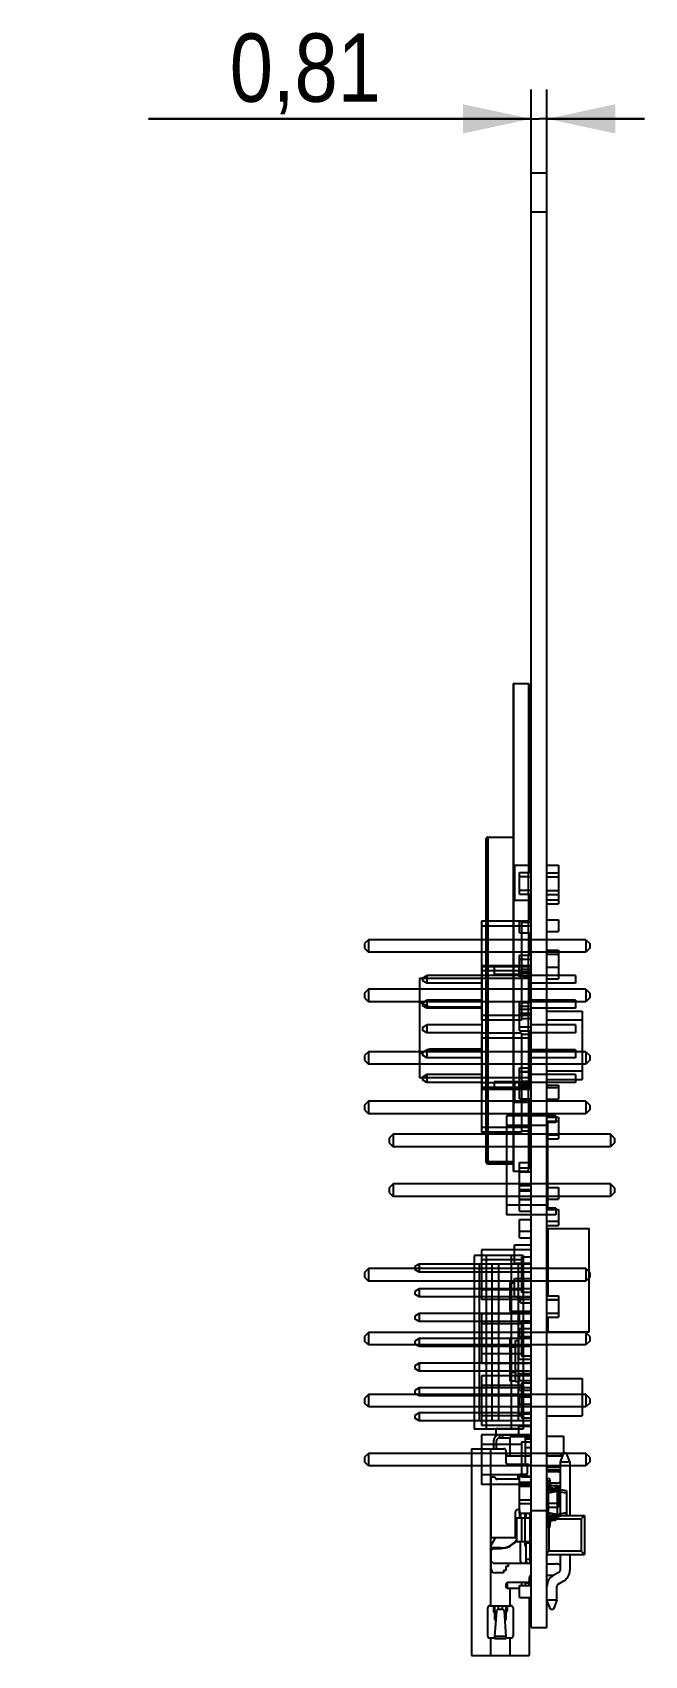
# Model space of a CAD drawing. Header units: millimetres. Extents: x 0 to 594, y 0 to 420.
# Drawn here: x 249.9 to 281.2, y 209.3 to 292.5 of the extents above; entities that cross this region are included whole.
import ezdxf

# ---------------------------------------------------------------- set-up
doc = ezdxf.new("R2010")
doc.units = ezdxf.units.MM
doc.header["$LTSCALE"] = 32.67
doc.layers.get('0').update_dxf_attribs({"linetype": 'CONTINUOUS'})
doc.styles.get("Standard").update_dxf_attribs({"font": 'txt', "width": 0.85})
doc.dimstyles.new('DIMSTYLE_4', dxfattribs={"dimtxt": 3.5, "dimasz": 3.5, "dimexe": 0.18, "dimexo": 0.0625, "dimgap": 0.09, "dimtad": 1, "dimdsep": 46, "dimtxsty": 'STANDARD', "dimblk": '_FILLED', "dimblk1": '_FILLED', "dimblk2": '_FILLED', "dimcen": 0.09, "dimadec": 0, "dimazin": 0, "dimtp": 0.1, "dimtm": 0.1, "dimtfac": 1, "dimtofl": 0, "dimtmove": 0, "dimatfit": 3, "dimldrblk": '_FILLED', "dimfxl": 1, "dimtolj": 1, "dimarcsym": 0})

# ---------------------------------------------------------------- blocks, each defined once
blk = doc.blocks.new('_FILLED')
at = {"color": 0, "linetype": 'BYBLOCK'}
blk.add_solid([(0, 0), (-1, 0.214), (-1, -0.214)], dxfattribs=at)
blk = doc.blocks.new('*D4')
at = {"color": 2, "linetype": 'CONTINUOUS'}
for p, q in [((275.41, 284.265), (275.41, 289.525)), ((276.216, 284.265), (276.216, 289.525)), ((275.41, 288.025), (255.808, 288.025)), ((255.808, 288.025), (275.813, 288.025)), ((281.216, 288.025), (275.813, 288.025)), ((276.216, 288.025), (281.216, 288.025))]:
    blk.add_line(p, q, dxfattribs=at)
at = {"color": 2, "linetype": 'CONTINUOUS', "xscale": 3.5, "yscale": 3.5, "zscale": 3.5}
blk.add_blockref('_FILLED', (275.41, 288.025), dxfattribs=at)
at = {"color": 2, "linetype": 'CONTINUOUS', "xscale": 3.5, "yscale": 3.5, "zscale": 3.5, "rotation": 180}
blk.add_blockref('_FILLED', (276.216, 288.025), dxfattribs=at)
at = {"color": 2, "linetype": 'CONTINUOUS', "insert": (267.708, 292.4), "char_height": 3.5, "width": 11.9, "attachment_point": 3, "line_spacing_factor": 0.9}
blk.add_mtext('0,81', dxfattribs=at)

msp = doc.modelspace()

# ---------------------------------------------------------------- linework, layer by layer
at = {"color": 7, "linetype": 'CONTINUOUS'}
for p, q in [((275.41, 210.717), (275.41, 285.265)), ((275.41, 285.265), (276.216, 285.265)), ((276.216, 210.717), (276.216, 285.265)), ((275.41, 283.265), (276.216, 283.265)), ((274.487, 259.096), (274.487, 234.096)), ((274.487, 259.096), (274.497, 259.096)), ((274.497, 259.096), (274.497, 234.096)), ((275.277, 259.096), (275.277, 249.396)), ((275.277, 259.096), (275.297, 259.096)), ((275.287, 259.096), (275.287, 249.396)), ((275.297, 259.096), (275.297, 249.396)), ((273.207, 234.596), (273.207, 251.216)), ((273.207, 251.216), (274.487, 251.216)), ((273.087, 251.096), (273.087, 234.596)), ((274.56, 249.767), (274.559, 249.667)), ((274.559, 249.667), (274.559, 249.467)), ((274.559, 249.667), (274.559, 249.467)), ((274.56, 249.767), (274.56, 249.667)), ((275.385, 249.767), (274.56, 249.767)), ((275.385, 249.767), (275.385, 247.967)), ((276.216, 249.776), (276.816, 249.776)), ((276.816, 249.776), (276.816, 247.999)), ((274.559, 249.467), (274.56, 247.967)), ((274.56, 249.467), (274.56, 247.967)), ((274.81, 249.197), (274.81, 249.396)), ((274.81, 249.396), (275.41, 249.396)), ((274.81, 249.197), (275.41, 249.197)), ((274.81, 248.497), (274.81, 249.196)), ((274.81, 249.196), (275.41, 249.196)), ((275.277, 248.297), (275.277, 249.396)), ((276.216, 249.38), (276.816, 249.38)), ((276.216, 249.181), (276.816, 249.181)), ((276.216, 249.18), (276.816, 249.18)), ((275.385, 247.967), (274.56, 247.967)), ((274.81, 248.497), (275.41, 248.497)), ((274.81, 248.297), (274.81, 248.496)), ((274.81, 248.496), (275.41, 248.496)), ((274.81, 248.297), (275.41, 248.297)), ((275.277, 248.297), (275.277, 246.92)), ((275.287, 248.297), (275.287, 246.92)), ((275.297, 248.297), (275.297, 246.92)), ((276.216, 248.481), (276.816, 248.481)), ((276.216, 248.48), (276.816, 248.48)), ((276.216, 248.281), (276.816, 248.281)), ((276.216, 247.999), (276.816, 247.999)), ((276.216, 247.998), (276.816, 247.998)), ((276.816, 247.998), (276.816, 247.799)), ((276.216, 247.799), (276.816, 247.799)), ((272.87, 246.912), (272.87, 241.832)), ((274.91, 246.912), (272.87, 246.912)), ((275.41, 246.662), (272.87, 246.662)), ((274.81, 246.92), (275.41, 246.92)), ((274.81, 246.321), (274.81, 246.92)), ((274.81, 246.321), (275.41, 246.321)), ((274.91, 246.912), (274.91, 241.832)), ((275.41, 246.847), (274.91, 246.847)), ((275.277, 246.321), (275.277, 246.92)), ((275.277, 246.321), (275.277, 245.164)), ((275.287, 246.321), (275.287, 245.164)), ((275.297, 246.321), (275.297, 245.164)), ((276.216, 246.981), (276.816, 246.981)), ((276.216, 246.382), (276.816, 246.382)), ((276.816, 246.981), (276.816, 246.382)), ((267.07, 245.962), (266.87, 245.762)), ((266.87, 245.762), (266.87, 245.522)), ((266.87, 245.522), (267.07, 245.322)), ((267.07, 245.962), (267.07, 245.322)), ((278.21, 245.962), (267.07, 245.962)), ((276.216, 245.418), (276.816, 245.418)), ((276.816, 245.418), (276.816, 245.219)), ((278.21, 245.962), (278.41, 245.762)), ((278.21, 245.962), (278.21, 245.322)), ((278.41, 245.522), (278.21, 245.322)), ((278.41, 245.762), (278.41, 245.522)), ((278.21, 245.322), (267.07, 245.322)), ((275.41, 244.622), (272.87, 244.622)), ((275.398, 244.563), (272.883, 244.563)), ((272.883, 244.563), (272.883, 238.29)), ((273.505, 244.563), (273.505, 244.17)), ((274.775, 244.563), (274.775, 244.17)), ((274.81, 245.164), (275.41, 245.164)), ((274.81, 244.965), (274.81, 245.164)), ((274.81, 244.965), (275.41, 244.965)), ((274.81, 244.964), (275.41, 244.964)), ((274.81, 244.265), (274.81, 244.964)), ((275.277, 244.065), (275.277, 245.164)), ((275.398, 244.563), (275.398, 238.29)), ((276.216, 245.219), (276.816, 245.219)), ((276.216, 245.218), (276.816, 245.218)), ((276.216, 244.558), (276.816, 244.558)), ((276.816, 245.218), (276.816, 243.959)), ((269.683, 243.967), (269.683, 238.887)), ((275.398, 243.967), (269.683, 243.967)), ((274.91, 244.372), (272.87, 244.372)), ((275.41, 244.122), (272.87, 244.122)), ((274.775, 244.17), (273.505, 244.17)), ((274.81, 244.265), (275.41, 244.265)), ((274.81, 244.264), (275.41, 244.264)), ((274.81, 244.065), (274.81, 244.264)), ((274.81, 244.065), (275.41, 244.065)), ((275.41, 244.437), (274.91, 244.437)), ((275.41, 244.307), (274.91, 244.307)), ((275.277, 244.065), (275.277, 242.751)), ((275.287, 244.065), (275.287, 242.751)), ((275.297, 244.065), (275.297, 242.751)), ((277.684, 244.132), (275.398, 244.132)), ((277.684, 243.725), (275.398, 243.725)), ((276.216, 243.959), (276.816, 243.959)), ((277.684, 244.132), (277.684, 243.725)), ((267.07, 243.422), (266.87, 243.222)), ((266.87, 243.222), (266.87, 242.982)), ((266.87, 242.982), (267.07, 242.782)), ((267.07, 243.422), (267.07, 242.782)), ((278.21, 243.422), (267.07, 243.422)), ((278.21, 243.422), (278.41, 243.222)), ((278.21, 243.422), (278.21, 242.782)), ((278.41, 242.982), (278.21, 242.782)), ((278.41, 243.222), (278.41, 242.982)), ((278.21, 242.782), (267.07, 242.782)), ((270.191, 242.506), (269.683, 242.76)), ((272.883, 242.506), (270.191, 242.506)), ((275.41, 242.082), (272.87, 242.082)), ((274.81, 242.751), (275.41, 242.751)), ((274.81, 242.552), (274.81, 242.751)), ((274.81, 242.552), (275.41, 242.552)), ((274.81, 242.551), (275.41, 242.551)), ((274.81, 241.496), (274.81, 242.551)), ((274.81, 242.395), (275.41, 242.395)), ((274.81, 242.196), (275.41, 242.196)), ((274.81, 242.195), (275.41, 242.195)), ((275.277, 241.296), (275.277, 242.751)), ((277.684, 242.862), (275.398, 242.862)), ((277.684, 242.455), (275.398, 242.455)), ((276.216, 242.298), (278.016, 242.298)), ((277.684, 242.862), (277.684, 242.455)), ((278.016, 242.298), (278.016, 241.849)), ((274.91, 241.832), (272.87, 241.832)), ((274.81, 241.496), (275.41, 241.496)), ((274.81, 241.495), (275.41, 241.495)), ((274.81, 241.296), (274.81, 241.495)), ((274.81, 241.296), (275.41, 241.296)), ((275.41, 241.897), (274.91, 241.897)), ((275.277, 241.296), (275.277, 238.411)), ((275.287, 241.296), (275.287, 238.411)), ((275.297, 241.296), (275.297, 238.411)), ((277.684, 241.592), (275.398, 241.592)), ((276.216, 241.849), (278.016, 241.849)), ((276.216, 241.848), (278.016, 241.848)), ((277.684, 241.592), (277.684, 241.185)), ((278.016, 241.848), (278.016, 239.249)), ((274.91, 241.171), (272.87, 241.171)), ((272.87, 241.171), (272.87, 236.091)), ((275.41, 240.921), (272.87, 240.921)), ((274.91, 241.171), (274.91, 236.091)), ((275.41, 241.106), (274.91, 241.106)), ((277.684, 241.185), (275.398, 241.185)), ((267.07, 240.221), (266.87, 240.021)), ((266.87, 240.021), (266.87, 239.781)), ((266.87, 239.781), (267.07, 239.581)), ((267.07, 240.221), (267.07, 239.581)), ((278.21, 240.221), (267.07, 240.221)), ((278.21, 239.581), (267.07, 239.581)), ((270.191, 240.347), (269.683, 240.093)), ((272.883, 240.347), (270.191, 240.347)), ((277.684, 240.322), (275.398, 240.322)), ((277.684, 239.915), (275.398, 239.915)), ((277.684, 240.322), (277.684, 239.915)), ((278.21, 240.221), (278.41, 240.021)), ((278.21, 240.221), (278.21, 239.581)), ((278.41, 239.781), (278.21, 239.581)), ((278.41, 240.021), (278.41, 239.781)), ((275.398, 238.887), (269.683, 238.887)), ((275.41, 238.881), (272.87, 238.881)), ((274.81, 239.398), (275.277, 239.398)), ((274.81, 239.199), (274.81, 239.398)), ((274.81, 239.199), (275.277, 239.199)), ((274.81, 239.198), (275.277, 239.198)), ((274.81, 238.499), (274.81, 239.198)), ((275.297, 239.398), (275.41, 239.398)), ((275.297, 239.199), (275.41, 239.199)), ((275.297, 239.198), (275.41, 239.198)), ((277.684, 239.052), (275.398, 239.052)), ((276.216, 239.249), (278.016, 239.249)), ((276.216, 239.248), (278.016, 239.248)), ((276.216, 238.799), (278.016, 238.799)), ((277.684, 239.052), (277.684, 238.645)), ((278.016, 239.248), (278.016, 238.799)), ((274.91, 238.631), (272.87, 238.631)), ((275.41, 238.381), (272.87, 238.381)), ((275.398, 238.29), (272.883, 238.29)), ((274.775, 238.683), (273.505, 238.683)), ((273.505, 238.683), (273.505, 238.29)), ((275.385, 238.637), (274.559, 238.637)), ((274.559, 238.637), (274.559, 237.637)), ((274.559, 238.637), (274.56, 238.637)), ((274.56, 238.637), (274.56, 237.637)), ((274.775, 238.683), (274.775, 238.29)), ((274.81, 238.499), (275.277, 238.499)), ((274.81, 238.498), (275.277, 238.498)), ((274.81, 237.812), (274.81, 238.498)), ((274.81, 238.411), (275.41, 238.411)), ((275.41, 238.696), (274.91, 238.696)), ((275.41, 238.566), (274.91, 238.566)), ((275.277, 237.812), (275.277, 238.411)), ((275.297, 238.499), (275.41, 238.499)), ((275.297, 238.498), (275.41, 238.498)), ((275.385, 238.637), (275.385, 237.637)), ((277.684, 238.645), (275.398, 238.645)), ((276.216, 238.513), (276.816, 238.513)), ((276.216, 238.386), (276.816, 238.386)), ((276.816, 238.513), (276.816, 237.787)), ((267.07, 237.681), (266.87, 237.481)), ((266.87, 237.481), (266.87, 237.241)), ((266.87, 237.241), (267.07, 237.041)), ((278.21, 237.681), (267.07, 237.681)), ((267.07, 237.681), (267.07, 237.041)), ((274.559, 237.637), (275.385, 237.637)), ((274.56, 237.637), (274.559, 237.637)), ((274.81, 237.812), (275.41, 237.812)), ((275.277, 237.812), (275.277, 234.267)), ((275.287, 237.812), (275.287, 234.267)), ((275.297, 237.812), (275.297, 234.267)), ((276.216, 237.787), (276.816, 237.787)), ((278.21, 237.681), (278.41, 237.481)), ((278.21, 237.681), (278.21, 237.041)), ((278.41, 237.241), (278.21, 237.041)), ((278.41, 237.481), (278.41, 237.241)), ((278.21, 237.041), (267.07, 237.041)), ((275.41, 236.341), (272.87, 236.341)), ((276.68, 236.938), (274.14, 236.938)), ((274.14, 236.938), (274.14, 231.858)), ((276.242, 236.438), (274.14, 236.438)), ((276.216, 236.858), (276.816, 236.858)), ((276.216, 236.659), (276.816, 236.659)), ((276.216, 236.658), (276.816, 236.658)), ((276.68, 236.598), (276.242, 236.598)), ((276.242, 236.598), (276.242, 232.198)), ((276.68, 236.938), (276.68, 236.598)), ((276.816, 236.858), (276.816, 236.659)), ((276.816, 236.658), (276.816, 235.959)), ((268.34, 235.988), (268.14, 235.788)), ((268.14, 235.788), (268.14, 235.548)), ((268.14, 235.548), (268.34, 235.348)), ((279.48, 235.988), (268.34, 235.988)), ((268.34, 235.988), (268.34, 235.348)), ((274.91, 236.091), (272.87, 236.091)), ((275.41, 236.156), (274.91, 236.156)), ((276.216, 235.959), (276.816, 235.959)), ((276.216, 235.958), (276.816, 235.958)), ((276.216, 235.759), (276.816, 235.759)), ((276.816, 235.958), (276.816, 235.759)), ((279.68, 235.788), (279.48, 235.988)), ((279.48, 235.988), (279.48, 235.348)), ((279.68, 235.548), (279.48, 235.348)), ((279.68, 235.788), (279.68, 235.548)), ((279.48, 235.348), (268.34, 235.348)), ((273.087, 234.596), (274.487, 234.596)), ((273.187, 234.596), (273.187, 234.576)), ((273.187, 234.576), (274.487, 234.576)), ((273.207, 234.476), (274.487, 234.476)), ((274.487, 234.096), (274.497, 234.096)), ((274.81, 234.538), (275.277, 234.538)), ((274.81, 233.165), (274.81, 234.538)), ((274.81, 234.267), (275.41, 234.267)), ((274.81, 234.068), (275.41, 234.068)), ((274.81, 234.067), (275.41, 234.067)), ((275.277, 234.096), (275.277, 234.267)), ((275.297, 234.538), (275.41, 234.538)), ((268.34, 233.448), (268.14, 233.248)), ((268.14, 233.248), (268.14, 233.008)), ((268.14, 233.008), (268.34, 232.808)), ((279.48, 233.448), (268.34, 233.448)), ((268.34, 233.448), (268.34, 232.808)), ((274.81, 233.368), (275.41, 233.368)), ((274.81, 233.367), (275.41, 233.367)), ((274.81, 233.168), (275.41, 233.168)), ((274.81, 233.165), (275.41, 233.165)), ((274.81, 233.164), (275.41, 233.164)), ((274.81, 232.047), (274.81, 233.164)), ((274.81, 233.084), (275.41, 233.084)), ((276.216, 233.255), (276.816, 233.255)), ((276.816, 233.255), (276.816, 232.656)), ((279.68, 233.248), (279.48, 233.448)), ((279.48, 233.448), (279.48, 232.808)), ((279.68, 233.008), (279.48, 232.808)), ((279.68, 233.248), (279.68, 233.008)), ((279.48, 232.808), (268.34, 232.808)), ((276.242, 232.358), (274.14, 232.358)), ((274.81, 232.671), (275.41, 232.671)), ((274.81, 232.646), (275.41, 232.646)), ((276.216, 232.656), (276.816, 232.656)), ((276.216, 232.138), (276.816, 232.138)), ((276.68, 232.198), (276.242, 232.198)), ((276.68, 232.198), (276.68, 231.858)), ((276.816, 232.138), (276.816, 231.31)), ((276.68, 231.858), (274.14, 231.858)), ((274.81, 232.047), (275.41, 232.047)), ((274.81, 231.63), (275.41, 231.63)), ((274.81, 230.675), (274.81, 231.63)), ((276.216, 231.539), (276.816, 231.539)), ((276.216, 231.31), (276.816, 231.31)), ((274.81, 231.031), (275.41, 231.031)), ((274.81, 230.675), (275.41, 230.675)), ((276.216, 230.715), (276.266, 230.715)), ((276.266, 231.161), (278.376, 231.161)), ((276.266, 231.161), (276.266, 227.714)), ((278.376, 225.861), (278.376, 231.161)), ((275.004, 229.77), (272.489, 229.77)), ((272.489, 229.77), (272.489, 220.88)), ((275.41, 230.06), (272.87, 230.06)), ((272.87, 230.06), (272.87, 227.52)), ((273.111, 229.77), (273.111, 220.88)), ((274.381, 229.77), (274.381, 220.88)), ((274.56, 230.331), (275.41, 230.331)), ((274.56, 229.382), (274.56, 230.331)), ((275.41, 229.69), (274.91, 229.69)), ((274.91, 229.69), (274.91, 227.89)), ((275.004, 229.77), (275.004, 220.88)), ((276.216, 230.116), (276.266, 230.116)), ((267.07, 229.11), (266.87, 228.91)), ((266.87, 228.91), (266.87, 228.67)), ((278.21, 229.11), (267.07, 229.11)), ((267.07, 229.11), (267.07, 228.47)), ((269.67, 229.338), (269.441, 229.206)), ((269.441, 229.206), (269.441, 229.063)), ((269.67, 228.931), (269.441, 229.063)), ((275.41, 229.338), (269.67, 229.338)), ((269.67, 229.338), (269.67, 228.931)), ((275.41, 228.931), (269.67, 228.931)), ((272.743, 229.338), (272.743, 221.311)), ((274.91, 229.56), (272.87, 229.56)), ((273.393, 229.338), (273.393, 221.311)), ((273.734, 229.338), (273.734, 221.311)), ((274.56, 229.382), (275.41, 229.382)), ((274.75, 229.338), (274.75, 221.311)), ((276.216, 229.496), (276.266, 229.496)), ((276.216, 228.897), (276.266, 228.897)), ((278.41, 228.91), (278.21, 229.11)), ((278.21, 229.11), (278.21, 228.47)), ((278.41, 228.91), (278.41, 228.67)), ((266.87, 228.67), (267.07, 228.47)), ((278.21, 228.47), (267.07, 228.47)), ((269.67, 228.068), (269.441, 227.936)), ((269.441, 227.936), (269.441, 227.793)), ((275.41, 228.068), (269.67, 228.068)), ((269.67, 228.068), (269.67, 227.661)), ((274.91, 228.02), (272.87, 228.02)), ((274.31, 228.372), (274.56, 228.372)), ((274.31, 228.372), (274.31, 226.923)), ((274.56, 228.604), (275.41, 228.604)), ((274.56, 227.655), (274.56, 228.604)), ((278.41, 228.67), (278.21, 228.47)), ((269.67, 227.661), (269.441, 227.793)), ((275.41, 227.661), (269.67, 227.661)), ((275.41, 227.52), (272.87, 227.52)), ((274.56, 227.655), (275.41, 227.655)), ((274.85, 227.655), (274.86, 227.655)), ((274.85, 227.655), (274.85, 227.495)), ((274.85, 227.581), (274.86, 227.581)), ((274.85, 227.525), (274.86, 227.525)), ((274.85, 227.495), (274.86, 227.495)), ((274.86, 227.344), (274.86, 227.655)), ((274.86, 227.344), (275.41, 227.344)), ((275.41, 227.89), (274.91, 227.89)), ((276.216, 227.714), (276.816, 227.714)), ((276.216, 227.515), (276.816, 227.515)), ((276.216, 227.514), (276.816, 227.514)), ((276.266, 227.515), (276.266, 227.514)), ((276.816, 227.714), (276.816, 227.515)), ((276.816, 227.514), (276.816, 226.815)), ((278.377, 226.261), (278.377, 227.26)), ((269.67, 226.798), (269.441, 226.666)), ((269.441, 226.666), (269.441, 226.523)), ((269.67, 226.391), (269.441, 226.523)), ((275.41, 226.798), (269.67, 226.798)), ((269.67, 226.798), (269.67, 226.391)), ((275.41, 226.391), (269.67, 226.391)), ((275.41, 226.783), (272.87, 226.783)), ((272.87, 226.783), (272.87, 224.243)), ((274.91, 226.283), (272.87, 226.283)), ((274.31, 226.923), (274.81, 226.923)), ((274.81, 226.931), (275.41, 226.931)), ((274.81, 226.332), (274.81, 226.931)), ((274.81, 226.332), (275.41, 226.332)), ((275.41, 226.413), (274.91, 226.413)), ((274.91, 226.413), (274.91, 224.613)), ((276.216, 226.815), (276.816, 226.815)), ((276.216, 226.814), (276.816, 226.814)), ((276.216, 226.615), (276.816, 226.615)), ((276.266, 226.815), (276.266, 226.814)), ((276.266, 226.615), (276.266, 225.861)), ((276.816, 226.814), (276.816, 226.615)), ((267.07, 225.833), (266.87, 225.633)), ((266.87, 225.633), (266.87, 225.393)), ((278.21, 225.833), (267.07, 225.833)), ((267.07, 225.833), (267.07, 225.193)), ((269.67, 225.528), (269.441, 225.396)), ((275.41, 225.528), (269.67, 225.528)), ((269.67, 225.528), (269.67, 225.121)), ((274.31, 225.546), (274.76, 225.546)), ((274.31, 225.546), (274.31, 225.097)), ((274.61, 225.421), (274.76, 225.421)), ((274.61, 223.321), (274.61, 225.421)), ((274.76, 225.623), (275.41, 225.623)), ((274.76, 225.623), (274.76, 224.473)), ((274.81, 226.042), (275.41, 226.042)), ((274.81, 225.623), (274.81, 226.042)), ((276.266, 225.861), (278.376, 225.861)), ((278.41, 225.633), (278.21, 225.833)), ((278.21, 225.833), (278.21, 225.193)), ((278.41, 225.633), (278.41, 225.393)), ((267.07, 225.193), (266.87, 225.393)), ((278.21, 225.193), (267.07, 225.193)), ((269.441, 225.396), (269.441, 225.253)), ((269.67, 225.121), (269.441, 225.253)), ((275.41, 225.121), (269.67, 225.121)), ((274.91, 224.743), (272.87, 224.743)), ((274.31, 225.097), (274.61, 225.097)), ((274.31, 225.096), (274.61, 225.096)), ((274.31, 225.096), (274.31, 223.797)), ((275.41, 224.613), (274.91, 224.613)), ((278.41, 225.393), (278.21, 225.193)), ((269.67, 224.258), (269.441, 224.126)), ((269.441, 224.126), (269.441, 223.983)), ((269.67, 223.851), (269.441, 223.983)), ((275.41, 224.258), (269.67, 224.258)), ((269.67, 224.258), (269.67, 223.851)), ((275.41, 223.851), (269.67, 223.851)), ((275.41, 224.243), (272.87, 224.243)), ((274.31, 223.797), (274.605, 223.797)), ((274.31, 223.796), (274.605, 223.796)), ((274.31, 223.796), (274.31, 223.347)), ((274.605, 223.97), (274.61, 223.97)), ((274.605, 223.97), (274.605, 223.571)), ((274.605, 223.94), (274.61, 223.94)), ((274.605, 223.884), (274.61, 223.884)), ((274.605, 223.81), (274.61, 223.81)), ((274.76, 224.473), (275.41, 224.473)), ((269.67, 222.988), (269.441, 222.856)), ((275.41, 222.988), (269.67, 222.988)), ((269.67, 222.988), (269.67, 222.581)), ((275.41, 223.608), (272.87, 223.608)), ((272.87, 223.608), (272.87, 221.068)), ((274.91, 223.108), (272.87, 223.108)), ((274.31, 223.347), (274.61, 223.347)), ((274.605, 223.731), (274.61, 223.731)), ((274.605, 223.658), (274.61, 223.658)), ((274.605, 223.601), (274.61, 223.601)), ((274.605, 223.571), (274.61, 223.571)), ((274.61, 223.321), (274.76, 223.321)), ((274.76, 223.376), (275.41, 223.376)), ((274.76, 223.376), (274.76, 222.876)), ((274.81, 223.73), (275.41, 223.73)), ((274.81, 223.376), (274.81, 223.73)), ((275.41, 223.238), (274.91, 223.238)), ((274.91, 223.238), (274.91, 221.438)), ((276.216, 223.466), (278.016, 223.466)), ((278.016, 223.466), (278.016, 221.567)), ((267.07, 222.658), (266.87, 222.458)), ((266.87, 222.458), (266.87, 222.218)), ((267.07, 222.018), (266.87, 222.218)), ((278.21, 222.658), (267.07, 222.658)), ((267.07, 222.658), (267.07, 222.018)), ((269.441, 222.856), (269.441, 222.713)), ((269.67, 222.581), (269.441, 222.713)), ((275.41, 222.581), (269.67, 222.581)), ((274.76, 222.876), (275.41, 222.876)), ((274.76, 222.157), (275.41, 222.157)), ((274.76, 222.157), (274.76, 221.657)), ((274.81, 222.536), (275.41, 222.536)), ((274.81, 222.157), (274.81, 222.536)), ((278.41, 222.458), (278.21, 222.658)), ((278.21, 222.658), (278.21, 222.018)), ((278.41, 222.218), (278.21, 222.018)), ((278.41, 222.458), (278.41, 222.218)), ((278.21, 222.018), (267.07, 222.018)), ((269.67, 221.718), (269.441, 221.586)), ((269.441, 221.586), (269.441, 221.443)), ((269.67, 221.311), (269.441, 221.443)), ((275.41, 221.718), (269.67, 221.718)), ((269.67, 221.718), (269.67, 221.311)), ((275.41, 221.311), (269.67, 221.311)), ((274.91, 221.568), (272.87, 221.568)), ((274.76, 221.657), (275.41, 221.657)), ((275.41, 221.438), (274.91, 221.438)), ((276.216, 221.567), (278.016, 221.567)), ((275.004, 220.88), (272.489, 220.88)), ((275.41, 221.068), (272.87, 221.068)), ((275.41, 220.586), (272.87, 220.586)), ((272.87, 220.586), (272.87, 218.046)), ((273.61, 220.913), (274.76, 220.913)), ((273.61, 220.528), (273.61, 220.913)), ((273.79, 220.588), (274.76, 220.588)), ((273.79, 220.588), (273.79, 220.438)), ((273.79, 220.438), (274.33, 220.438)), ((273.945, 220.588), (273.945, 220.438)), ((275.11, 220.477), (274.33, 220.477)), ((274.33, 219.498), (274.33, 220.477)), ((274.76, 221.039), (275.41, 221.039)), ((274.76, 221.039), (274.76, 220.539)), ((274.76, 220.539), (275.41, 220.539)), ((275.11, 219.088), (275.11, 220.477)), ((275.11, 220.438), (275.21, 220.438)), ((275.26, 221.071), (275.41, 221.071)), ((275.26, 221.071), (275.26, 221.039)), ((275.307, 220.463), (275.41, 220.463)), ((275.309, 220.464), (275.41, 220.464)), ((276.216, 220.519), (277.066, 220.519)), ((277.066, 220.519), (277.066, 219.656)), ((267.07, 219.636), (266.87, 219.436)), ((278.21, 219.636), (267.07, 219.636)), ((267.07, 219.636), (267.07, 218.996)), ((272.35, 219.878), (274.01, 219.878)), ((272.35, 219.878), (272.35, 209.278)), ((274.91, 220.086), (272.87, 220.086)), ((273.35, 211.828), (273.35, 219.878)), ((273.48, 220.278), (273.48, 219.878)), ((273.63, 219.878), (273.63, 220.278)), ((274.11, 219.778), (274.11, 219.188)), ((274.11, 219.618), (274.212, 219.618)), ((274.18, 219.498), (274.18, 219.603)), ((274.31, 220.39), (274.33, 220.39)), ((274.31, 220.39), (274.31, 219.941)), ((274.31, 219.941), (274.33, 219.941)), ((274.31, 219.94), (274.33, 219.94)), ((274.31, 219.94), (274.31, 219.637)), ((275.41, 220.216), (274.91, 220.216)), ((274.91, 220.216), (274.91, 218.416)), ((275.11, 220.39), (275.41, 220.39)), ((275.11, 219.941), (275.41, 219.941)), ((275.11, 219.94), (275.41, 219.94)), ((275.11, 219.638), (275.41, 219.638)), ((276.216, 219.638), (276.907, 219.638)), ((277.062, 219.656), (276.886, 219.198)), ((276.907, 219.638), (276.907, 219.488)), ((276.907, 219.638), (277.055, 219.638)), ((277.219, 219.656), (277.062, 219.656)), ((277.394, 219.198), (277.219, 219.656)), ((278.41, 219.436), (278.21, 219.636)), ((278.21, 219.636), (278.21, 218.996)), ((266.87, 219.436), (266.87, 219.196)), ((267.07, 218.996), (266.87, 219.196)), ((278.21, 218.996), (267.07, 218.996)), ((275.11, 219.498), (274.11, 219.498)), ((274.21, 219.088), (275.21, 219.088)), ((275.41, 219.488), (275.11, 219.488)), ((275.218, 219.015), (275.398, 219.015)), ((275.218, 218.565), (275.218, 219.015)), ((275.398, 219.015), (275.398, 218.472)), ((275.398, 218.938), (275.41, 218.938)), ((275.398, 218.934), (275.41, 218.934)), ((275.398, 218.928), (275.41, 218.928)), ((275.41, 218.778), (275.398, 218.778)), ((276.907, 219.488), (276.216, 219.488)), ((276.216, 218.938), (276.886, 218.938)), ((276.216, 218.934), (276.886, 218.934)), ((276.216, 218.928), (276.886, 218.928)), ((276.886, 218.778), (276.216, 218.778)), ((276.216, 218.749), (276.886, 218.749)), ((276.886, 219.198), (277.394, 219.198)), ((276.886, 219.198), (276.886, 216.455)), ((276.997, 219.488), (276.907, 219.488)), ((277.394, 219.198), (277.394, 216.455)), ((278.41, 219.196), (278.21, 218.996)), ((278.41, 219.436), (278.41, 219.196)), ((274.91, 218.546), (272.87, 218.546)), ((275.41, 218.046), (272.87, 218.046)), ((273.558, 218.415), (273.358, 218.415)), ((273.358, 215.315), (273.358, 218.415)), ((273.658, 218.34), (274.748, 218.34)), ((273.658, 218.315), (273.658, 218.34)), ((274.81, 218.315), (273.658, 218.315)), ((274.748, 218.495), (274.818, 218.565)), ((274.748, 218.34), (274.748, 218.495)), ((274.81, 218.472), (275.41, 218.472)), ((274.81, 216.578), (274.81, 218.472)), ((274.81, 218.164), (275.41, 218.164)), ((274.81, 217.965), (275.41, 217.965)), ((274.81, 217.964), (275.41, 217.964)), ((274.818, 218.565), (275.218, 218.565)), ((275.41, 218.416), (274.91, 218.416)), ((276.216, 218.708), (276.71, 218.708)), ((276.71, 218.108), (276.216, 218.108)), ((276.216, 217.986), (276.816, 217.986)), ((276.886, 218.655), (276.71, 218.708)), ((276.71, 218.108), (276.886, 218.16)), ((276.816, 217.986), (276.816, 217.787)), ((274.81, 217.265), (275.41, 217.265)), ((274.81, 217.264), (275.41, 217.264)), ((276.216, 217.787), (276.816, 217.787)), ((276.216, 217.786), (276.816, 217.786)), ((276.216, 217.087), (276.816, 217.087)), ((276.216, 217.086), (276.816, 217.086)), ((276.746, 217.807), (276.271, 217.723)), ((276.271, 217.723), (276.271, 216.463)), ((276.746, 217.68), (276.271, 217.596)), ((277.221, 217.723), (276.746, 217.807)), ((276.746, 217.807), (276.746, 216.38)), ((277.221, 217.596), (276.746, 217.68)), ((276.816, 217.8), (276.886, 217.8)), ((276.816, 217.786), (276.816, 217.087)), ((276.816, 217.086), (276.816, 216.887)), ((277.221, 217.723), (277.221, 216.463)), ((274.608, 215.315), (274.608, 216.64)), ((275.358, 216.315), (274.658, 216.315)), ((274.658, 216.315), (274.658, 215.115)), ((274.806, 216.741), (274.806, 216.315)), ((274.81, 217.065), (275.41, 217.065)), ((274.81, 216.578), (275.41, 216.578)), ((274.858, 216.578), (274.858, 216.315)), ((274.928, 215.115), (274.928, 216.315)), ((275.088, 216.315), (275.088, 215.115)), ((275.108, 216.315), (275.108, 216.578)), ((275.158, 216.315), (275.158, 216.578)), ((275.358, 214.015), (275.358, 216.578)), ((275.41, 216.717), (276.216, 216.717)), ((276.216, 216.887), (276.816, 216.887)), ((276.216, 216.455), (278.14, 216.455)), ((276.305, 216.29), (276.216, 216.379)), ((276.746, 216.507), (276.271, 216.59)), ((276.746, 216.38), (276.271, 216.463)), ((276.305, 216.29), (277.975, 216.29)), ((276.305, 216.29), (276.305, 214.62)), ((277.221, 216.59), (276.746, 216.507)), ((277.221, 216.463), (276.746, 216.38)), ((276.816, 217.047), (276.886, 217.047)), ((278.14, 216.455), (277.975, 216.29)), ((277.975, 216.29), (277.975, 214.62)), ((278.14, 216.455), (278.14, 214.455)), ((275.358, 215.567), (275.41, 215.567)), ((274.608, 215.315), (273.358, 215.315)), ((273.358, 214.915), (273.589, 215.315)), ((273.358, 213.715), (273.358, 214.915)), ((273.858, 214.79), (273.358, 214.79)), ((273.358, 214.665), (273.458, 214.765)), ((273.458, 214.765), (273.858, 214.765)), ((274.358, 214.928), (274.358, 214.903)), ((274.658, 215.115), (275.358, 215.115)), ((274.858, 214.09), (274.858, 215.115)), ((275.108, 214.885), (275.108, 215.115)), ((275.158, 214.885), (275.108, 214.885)), ((275.158, 214.09), (275.158, 215.115)), ((275.158, 215.06), (275.358, 215.06)), ((275.358, 215.367), (275.41, 215.367)), ((276.216, 214.531), (276.305, 214.62)), ((277.975, 214.62), (276.305, 214.62)), ((277.975, 214.62), (278.14, 214.455)), ((273.458, 214.015), (273.358, 214.115)), ((273.458, 214.015), (275.358, 214.015)), ((274.233, 213.84), (274.108, 213.84)), ((274.108, 213.84), (274.108, 213.64)), ((274.233, 214.015), (274.233, 213.84)), ((274.933, 214.015), (274.858, 214.09)), ((275.158, 214.09), (275.083, 214.015)), ((275.158, 214.215), (275.358, 214.215)), ((275.358, 214.346), (275.41, 214.346)), ((275.358, 214.256), (275.41, 214.256)), ((275.365, 214.122), (275.358, 214.122)), ((275.365, 214.122), (275.365, 214.047)), ((275.365, 214.047), (275.41, 214.047)), ((276.216, 214.455), (278.14, 214.455)), ((276.216, 213.978), (276.695, 213.978)), ((276.886, 213.925), (276.724, 213.973)), ((276.886, 214.455), (276.886, 213.648)), ((277.394, 214.455), (277.394, 213.648)), ((273.983, 213.515), (273.558, 213.515)), ((274.108, 213.64), (273.983, 213.64)), ((273.983, 213.64), (273.983, 213.515)), ((274.18, 213.008), (274.18, 212.732)), ((275.21, 213.013), (274.21, 213.013)), ((274.909, 213.013), (274.909, 212.859)), ((274.91, 213.013), (274.91, 212.859)), ((275.11, 212.859), (275.11, 213.013)), ((275.11, 213.003), (275.31, 213.003)), ((275.31, 213.278), (275.31, 213.113)), ((275.31, 212.859), (275.31, 213.083)), ((275.31, 213.029), (275.41, 213.029)), ((275.365, 213.366), (275.365, 213.147)), ((275.365, 213.147), (275.41, 213.147)), ((276.545, 213.378), (276.216, 213.378)), ((276.823, 213.538), (276.534, 213.371)), ((276.788, 212.931), (277.077, 213.098)), ((274.11, 212.913), (274.11, 212.828)), ((274.21, 212.728), (274.81, 212.728)), ((274.31, 212.728), (274.31, 211.828)), ((274.81, 212.859), (275.41, 212.859)), ((274.81, 212.26), (274.81, 212.859)), ((274.81, 212.26), (275.41, 212.26)), ((275.31, 212.26), (275.31, 209.278)), ((276.724, 212.118), (276.216, 212.118)), ((276.392, 211.661), (276.216, 212.118)), ((276.724, 212.118), (276.549, 211.661)), ((276.724, 212.118), (276.724, 212.821)), ((273.18, 210.278), (273.18, 211.728)), ((273.28, 211.828), (274.38, 211.828)), ((273.48, 211.828), (273.48, 211.564)), ((273.53, 211.564), (273.48, 211.564)), ((273.53, 211.478), (273.48, 211.564)), ((273.53, 211.828), (273.53, 211.128)), ((273.624, 211.546), (273.532, 210.251)), ((273.936, 211.634), (273.724, 211.634)), ((273.73, 211.634), (273.73, 211.828)), ((273.93, 211.828), (273.93, 211.634)), ((274.128, 210.251), (274.036, 211.546)), ((274.13, 211.128), (274.13, 211.828)), ((274.18, 211.564), (274.13, 211.564)), ((274.13, 211.478), (274.18, 211.564)), ((274.18, 211.828), (274.18, 211.564)), ((274.48, 211.728), (274.48, 210.278)), ((276.392, 211.661), (276.549, 211.661)), ((273.53, 211.128), (273.59, 211.068)), ((274.13, 211.128), (274.07, 211.068)), ((275.41, 210.717), (276.216, 210.717)), ((273.28, 210.178), (273.528, 210.178)), ((273.35, 209.278), (273.35, 210.178)), ((273.528, 210.178), (273.528, 210.149)), ((273.528, 210.149), (274.132, 210.149)), ((273.532, 210.251), (273.53, 210.201)), ((273.53, 210.149), (273.53, 210.201)), ((274.128, 210.251), (273.532, 210.251)), ((274.13, 210.201), (274.128, 210.251)), ((274.13, 210.201), (274.13, 210.149)), ((274.132, 210.178), (274.38, 210.178)), ((274.132, 210.178), (274.132, 210.149)), ((274.31, 210.178), (274.31, 209.278)), ((272.35, 209.278), (275.31, 209.278))]:
    msp.add_line(p, q, dxfattribs=at)
at = {"color": 6, "linetype": 'CONTINUOUS'}
for p, q in [((274.497, 259.096), (275.277, 259.096)), ((275.385, 249.762), (275.41, 249.762)), ((275.385, 249.312), (275.41, 249.312)), ((275.385, 248.422), (275.41, 248.422)), ((275.385, 247.972), (275.41, 247.972)), ((269.835, 244), (270.064, 244.132)), ((269.835, 244), (269.835, 243.857)), ((270.064, 243.725), (269.835, 243.857)), ((270.064, 244.132), (270.064, 243.725)), ((272.883, 244.132), (270.064, 244.132)), ((272.883, 243.725), (270.064, 243.725)), ((269.835, 242.73), (270.064, 242.862)), ((269.835, 242.73), (269.835, 242.587)), ((270.064, 242.455), (269.835, 242.587)), ((270.064, 242.862), (270.064, 242.455)), ((272.883, 242.862), (270.064, 242.862)), ((272.883, 242.455), (270.064, 242.455)), ((269.835, 241.46), (270.064, 241.592)), ((269.835, 241.46), (269.835, 241.317)), ((270.064, 241.185), (269.835, 241.317)), ((272.883, 241.592), (270.064, 241.592)), ((270.064, 241.592), (270.064, 241.185)), ((272.883, 241.185), (270.064, 241.185)), ((269.835, 240.19), (270.064, 240.322)), ((269.835, 240.19), (269.835, 240.047)), ((270.064, 239.915), (269.835, 240.047)), ((272.883, 240.322), (270.064, 240.322)), ((270.064, 240.322), (270.064, 239.915)), ((272.883, 239.915), (270.064, 239.915)), ((270.064, 239.052), (269.835, 238.92)), ((269.835, 238.92), (269.835, 238.777)), ((270.064, 238.645), (269.835, 238.777)), ((272.883, 239.052), (270.064, 239.052)), ((270.064, 239.052), (270.064, 238.645)), ((272.883, 238.645), (270.064, 238.645)), ((275.385, 238.487), (275.41, 238.487)), ((275.385, 237.787), (275.41, 237.787)), ((274.497, 234.096), (275.277, 234.096)), ((276.356, 218.342), (276.216, 218.332)), ((276.216, 218.332), (276.234, 218.074)), ((276.356, 218.215), (276.216, 218.205)), ((276.216, 218.205), (276.234, 217.947)), ((276.356, 218.342), (276.375, 218.075)), ((276.356, 218.215), (276.375, 217.948)), ((276.522, 217.982), (276.474, 217.982)), ((276.522, 217.855), (276.474, 217.855)), ((276.557, 217.842), (276.484, 217.842)), ((276.557, 217.715), (276.484, 217.715)), ((276.522, 216.332), (276.474, 216.332)), ((276.557, 216.472), (276.484, 216.472)), ((276.557, 216.345), (276.484, 216.345)), ((276.234, 216.239), (276.216, 215.981)), ((276.234, 216.112), (276.216, 215.854)), ((276.356, 215.972), (276.216, 215.981)), ((276.356, 215.845), (276.216, 215.854)), ((276.375, 216.239), (276.356, 215.972)), ((276.375, 216.112), (276.356, 215.845)), ((276.522, 216.205), (276.474, 216.205))]:
    msp.add_line(p, q, dxfattribs=at)
at = {"color": 7, "linetype": 'CONTINUOUS'}
for centre, radius, start, end in [((273.207, 251.096), 0.12, 90, 179.99947), ((273.207, 234.596), 0.12, 180, 270), ((273.79, 220.278), 0.31, 90, 180), ((273.79, 220.278), 0.16, 90, 180), ((275.21, 220.638), 0.2, 270, 330.49274), ((274.01, 219.778), 0.1, 0, 90), ((274.318, 219.349), 0.288, 118.49952, 131.81662), ((274.316, 219.352), 0.286, 111.8805, 118.48478), ((274.316, 219.352), 0.286, 108.98542, 111.88268), ((274.316, 219.352), 0.285, 105.80538, 108.98554), ((274.317, 219.349), 0.288, 102.49705, 105.79643), ((274.318, 219.343), 0.295, 100.29627, 102.50063), ((274.316, 219.359), 0.278, 96.47974, 100.33976), ((274.313, 219.383), 0.254, 94.5412, 96.44684), ((274.329, 218.483), 1.155, 89.94498, 90.45287), ((274.315, 219.352), 0.285, 131.85954, 136.54909), ((274.21, 219.188), 0.1, 180, 270), ((275.21, 218.988), 0.1, 15.81564, 90), ((273.658, 218.415), 0.1, 180, 270), ((275.41, 218.808), 0.1, 262.77526, 270), ((274.733, 216.64), 0.125, 51.6061, 180), ((273.858, 215.765), 0.975, 270, 325.26173), ((273.858, 215.765), 1, 270, 323.40833), ((275.358, 214.09), 0.2, 179.99725, 202.0318), ((275.41, 214.078), 0.1, 219.34143, 270), ((276.695, 213.878), 0.1, 73.30076, 90), ((273.558, 213.715), 0.2, 180, 270), ((274.21, 212.913), 0.1, 90, 180), ((275.21, 213.113), 0.1, 270, 360), ((275.41, 213.278), 0.1, 90, 180), ((276.851, 212.821), 0.635, 120.00001, 180.00001), ((276.851, 212.821), 0.127, 120.00001, 180.00001), ((276.759, 213.648), 0.127, 300.00001, 0.00001), ((276.759, 213.648), 0.635, 300.00001, 0.00001), ((274.21, 212.828), 0.1, 180, 270), ((273.28, 211.728), 0.1, 90, 180.00073), ((274.38, 211.728), 0.1, 359.99927, 90), ((273.28, 210.278), 0.1, 180.00073, 270), ((274.38, 210.278), 0.1, 270, 359.99927)]:
    msp.add_arc(centre, radius, start, end, dxfattribs=at)
at = {"color": 6, "linetype": 'CONTINUOUS'}
for centre, radius, start, end in [((276.484, 218.092), 0.25, 184.00001, 270.00001), ((276.484, 217.965), 0.25, 184.00001, 270.00001), ((276.474, 218.082), 0.1, 184.00001, 270.00001), ((276.474, 217.955), 0.1, 184.00001, 270.00001), ((276.522, 217.657), 0.325, 25.05958, 90.00001), ((276.522, 217.53), 0.325, 25.05958, 90.00001), ((276.557, 217.667), 0.175, 46.84192, 90.00001), ((276.557, 217.54), 0.175, 46.84192, 90.00001), ((276.484, 216.222), 0.25, 90.00001, 176.00001), ((276.484, 216.095), 0.25, 90.00001, 176.00001), ((276.474, 216.232), 0.1, 90.00001, 176.00001), ((276.522, 216.657), 0.325, 270.00001, 334.94043), ((276.522, 216.53), 0.325, 270.00001, 334.94043), ((276.557, 216.647), 0.175, 270.00001, 313.15809), ((276.557, 216.52), 0.175, 270.00001, 313.15809), ((276.474, 216.105), 0.1, 90.00001, 176.00001)]:
    msp.add_arc(centre, radius, start, end, dxfattribs=at)
at = {"color": 7, "linetype": 'CONTINUOUS'}
msp.add_open_spline([(274.293, 219.637), (274.302, 219.637), (274.311, 219.638), (274.32, 219.638)], degree=3, dxfattribs=at)
for points, knots in [([(273.724, 211.634), (273.711, 211.634), (273.686, 211.629), (273.654, 211.61), (273.631, 211.581), (273.625, 211.558), (273.624, 211.546)], [0, 0, 0, 0, 0.256854, 0.509825, 0.757128, 1, 1, 1, 1]), ([(274.036, 211.546), (274.035, 211.558), (274.029, 211.581), (274.006, 211.61), (273.974, 211.629), (273.949, 211.634), (273.936, 211.634)], [0, 0, 0, 0, 0.242872, 0.490175, 0.743147, 1, 1, 1, 1])]:
    msp.add_open_spline(points, degree=3, knots=knots, dxfattribs=at)

# ---------------------------------------------------------------- dimensions: what is measured, and where the dimension line sits
at = {"color": 2, "linetype": 'CONTINUOUS'}
dim = msp.add_linear_dim(base=(275.41, 288.025), p1=(276.216, 284.265), p2=(275.41, 284.265), angle=180, dimstyle='DIMSTYLE_4', dxfattribs=at)
dim.commit()
dim.dimension.update_dxf_attribs({"geometry": '*D4', "text_midpoint": (249.858, 290.65), "dimtype": 160})

doc.saveas('drawing.dxf')
